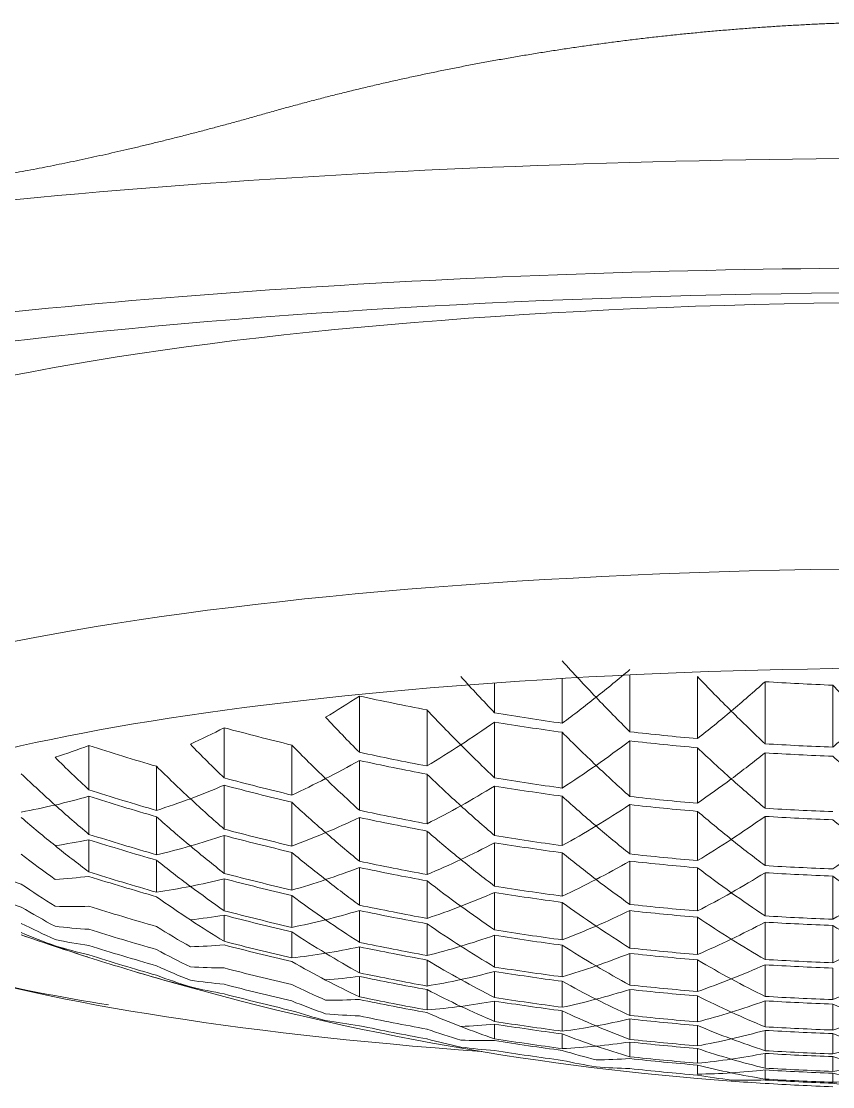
# Model space of a CAD drawing. Extents: x 2070 to 2860, y 0 to 579.
# Drawn here: x 2237.52 to 2243.52, y 407.19 to 415.07 of the extents above; entities that cross this region are included whole.
import ezdxf

# ---------------------------------------------------------------- set-up
doc = ezdxf.new("R2010")
doc.units = 0
doc.header["$LTSCALE"] = 10
doc.header["$MEASUREMENT"] = 0
doc.layers.add('1', color=7, linetype='CONTINUOUS')

msp = doc.modelspace()

# ---------------------------------------------------------------- linework, layer by layer
at = {"layer": '1', "color": 7, "linetype": 'Continuous', "lineweight": 18}
for p, q in [((2242.0191, 409.8109), (2242.0191, 410.2315)), ((2242.5191, 409.7603), (2242.5191, 410.2197)), ((2241.0191, 409.9508), (2241.0191, 410.1722)), ((2241.5191, 409.8744), (2241.5191, 410.2049)), ((2243.0191, 409.7224), (2243.0191, 410.1812)), ((2243.5191, 409.6972), (2243.5191, 410.1556)), ((2240.0191, 409.6592), (2240.0191, 410.0752)), ((2240.5191, 409.558), (2240.5191, 409.9725)), ((2239.0191, 409.4695), (2239.0191, 409.8407)), ((2241.0191, 409.4698), (2241.0191, 409.8832)), ((2241.5191, 409.3946), (2241.5191, 409.8069)), ((2242.0191, 409.3321), (2242.0191, 409.7436)), ((2238.0191, 409.3814), (2238.0191, 409.7091)), ((2239.5191, 409.3431), (2239.5191, 409.7129)), ((2242.5191, 409.2823), (2242.5191, 409.693)), ((2240.0191, 409.2301), (2240.0191, 409.5986)), ((2243.0191, 409.245), (2243.0191, 409.6553)), ((2238.5191, 409.2292), (2238.5191, 409.5554)), ((2240.5191, 409.1302), (2240.5191, 409.4976)), ((2239.0191, 409.0907), (2239.0191, 409.4157)), ((2241.0191, 409.0432), (2241.0191, 409.4096)), ((2238.0191, 409.0521), (2238.0191, 409.3343)), ((2239.5191, 408.9657), (2239.5191, 409.2895)), ((2241.5191, 408.9689), (2241.5191, 409.3345)), ((2242.0191, 408.9072), (2242.0191, 409.2721)), ((2242.5191, 408.858), (2242.5191, 409.2224)), ((2243.0191, 408.8212), (2243.0191, 409.1851)), ((2238.5191, 408.9011), (2238.5191, 409.1822)), ((2240.0191, 408.8538), (2240.0191, 409.1767)), ((2239.0191, 408.7638), (2239.0191, 409.0439)), ((2240.5191, 408.7549), (2240.5191, 409.0769)), ((2238.0191, 408.7743), (2238.0191, 409.012)), ((2241.0191, 408.6688), (2241.0191, 408.9901)), ((2239.5191, 408.6397), (2239.5191, 408.919)), ((2241.5191, 408.5953), (2241.5191, 408.9159)), ((2238.5191, 408.6241), (2238.5191, 408.8611)), ((2240.0191, 408.5287), (2240.0191, 408.8074)), ((2242.0191, 408.5342), (2242.0191, 408.8543)), ((2242.5191, 408.4855), (2242.5191, 408.8052)), ((2239.0191, 408.4875), (2239.0191, 408.7238)), ((2243.0191, 408.4491), (2243.0191, 408.7684)), ((2243.5191, 408.4248), (2243.5191, 408.7439)), ((2240.5191, 408.4306), (2240.5191, 408.7086)), ((2239.5191, 408.3641), (2239.5191, 408.5999)), ((2241.0191, 408.3451), (2241.0191, 408.6225)), ((2240.0191, 408.2537), (2240.0191, 408.489)), ((2241.5191, 408.2722), (2241.5191, 408.5491)), ((2242.0191, 408.2116), (2242.0191, 408.4881)), ((2239.0191, 408.2611), (2239.0191, 408.4543)), ((2242.5191, 408.1632), (2242.5191, 408.4395)), ((2243.0191, 408.127), (2243.0191, 408.4031)), ((2239.5191, 408.138), (2239.5191, 408.331)), ((2240.5191, 408.156), (2240.5191, 408.391)), ((2243.5191, 408.1029), (2243.5191, 408.3788)), ((2241.0191, 408.071), (2241.0191, 408.3056)), ((2240.0191, 408.0279), (2240.0191, 408.2206)), ((2241.5191, 407.9984), (2241.5191, 408.2327)), ((2242.0191, 407.9381), (2242.0191, 408.1721)), ((2240.5191, 407.9305), (2240.5191, 408.123)), ((2242.5191, 407.89), (2242.5191, 408.1238)), ((2243.0191, 407.854), (2243.0191, 408.0876)), ((2240.0191, 407.851), (2240.0191, 408.0013)), ((2241.0191, 407.8457), (2241.0191, 408.038)), ((2243.5191, 407.83), (2243.5191, 408.0636)), ((2241.5191, 407.7733), (2241.5191, 407.9655)), ((2240.5191, 407.7536), (2240.5191, 407.904)), ((2242.0191, 407.7131), (2242.0191, 407.9052)), ((2242.5191, 407.6651), (2242.5191, 407.8571)), ((2241.0191, 407.6688), (2241.0191, 407.8192)), ((2243.0191, 407.6292), (2243.0191, 407.8211)), ((2243.5191, 407.6053), (2243.5191, 407.7972)), ((2241.5191, 407.5964), (2241.5191, 407.7468)), ((2242.0191, 407.5362), (2242.0191, 407.6866)), ((2241.0191, 407.5403), (2241.0191, 407.6488)), ((2242.5191, 407.4883), (2242.5191, 407.6387)), ((2241.5191, 407.4677), (2241.5191, 407.5764)), ((2243.0191, 407.4524), (2243.0191, 407.6028)), ((2243.5191, 407.4285), (2243.5191, 407.5789)), ((2242.0191, 407.4075), (2242.0191, 407.5162)), ((2242.5191, 407.3594), (2242.5191, 407.4682)), ((2243.0191, 407.3234), (2243.0191, 407.4324)), ((2243.5191, 407.2994), (2243.5191, 407.4084)), ((2242.5191, 407.2788), (2242.5191, 407.3458)), ((2243.0191, 407.2426), (2243.0191, 407.3098)), ((2243.5191, 407.2186), (2243.5191, 407.2859))]:
    msp.add_line(p, q, dxfattribs=at)
for start, end in [(250.97871, 252.32946), (253.41462, 265.13691), (265.13691, 266.5124)]:
    msp.add_arc((2244.2691, 427.8005), 20.6282, start, end, dxfattribs=at)
at = {"layer": '1', "color": 7, "linetype": 'Continuous', "lineweight": 13}
for centre, major_axis, start_param, end_param in [((2244.2691, 411.6219), (14, 0), 1.570796, 3.151705), ((2244.2691, 409.4553), (-9, 0), 4.712389, 6.279308)]:
    msp.add_ellipse(centre, major_axis=major_axis, ratio=0.173648, start_param=start_param, end_param=end_param, dxfattribs=at)
at = {"layer": '1', "color": 7, "linetype": 'Continuous', "lineweight": 18}
for centre, major_axis, ratio, start_param, end_param in [((2244.2691, 410.9326), (13.3, 0), 0.173648, 1.570796, 2.243981), ((2244.2691, 410.9326), (-12.25, 0), 0.173648, 4.712389, 7.028725), ((2244.2691, 411.425), (9, 0), 0.173648, 1.570796, 3.141593), ((2245.4251, 427.9164), (2.0535, -20.4822), 0.492404, 5.69306, 5.719176), ((2244.2691, 408.8053), (8.516, 0), 0.173648, 1.570796, 4.308743), ((2244.6751, 427.8412), (-2.0572, 20.52), 0.492404, 2.552221, 2.578282), ((2239.363, 428.2924), (1.9787, 19.7361), 0.492404, 3.587508, 3.61358), ((2246.1751, 427.9916), (2.046, -20.4081), 0.492404, 5.717795, 5.743762), ((2240.113, 428.2172), (2.0013, 19.9621), 0.492404, 3.610434, 3.636374), ((2244.2691, 429.0912), (19.2424, 0), 0.984808, 4.647383, 4.673403), ((2246.9251, 428.0668), (2.0349, -20.2971), 0.492404, 5.741836, 5.767725), ((2238.296, 428.3993), (1.9393, 19.344), 0.492404, 3.494582, 3.520656), ((2244.2691, 428.9176), (19.5994, 0), 0.984808, 4.493809, 4.51987), ((2239.363, 428.2924), (-1.9787, -19.7361), 0.492404, 0.420012, 0.445915), ((2245.4251, 427.9164), (-2.0535, 20.4822), 0.492404, 2.577584, 2.603444), ((2244.2421, 427.7978), (2.0578, -20.5252), 0.492404, 5.713017, 5.738882), ((2243.4921, 427.7226), (-2.0558, 20.5058), 0.492404, 2.571059, 2.596951), ((2244.2691, 428.9408), (-19.5549, 0), 0.984808, 1.403823, 1.429699), ((2240.113, 428.2172), (-2.0013, -19.9621), 0.492404, 0.443085, 0.468841), ((2246.1751, 427.9916), (-2.046, 20.4081), 0.492404, 2.602169, 2.627901), ((2240.863, 428.142), (-2.02, -20.1487), 0.492404, 0.466298, 0.491979), ((2237.979, 428.4311), (1.926, 19.2109), 0.492404, 3.424385, 3.4504), ((2244.2691, 428.7439), (19.8998, 0), 0.984808, 4.445407, 4.471367), ((2239.046, 428.3241), (1.9679, 19.6284), 0.492404, 3.518047, 3.543851), ((2244.2691, 428.9176), (19.5994, 0), 0.984808, 4.545798, 4.571614), ((2244.9921, 427.873), (2.0561, -20.5084), 0.492404, 5.738589, 5.76424), ((2239.796, 428.249), (1.9922, 19.8714), 0.492404, 3.541355, 3.566963), ((2244.2691, 428.9408), (-19.5549, 0), 0.984808, 1.45548, 1.481185), ((2244.2691, 428.9176), (19.5994, 0), 0.984808, 4.597336, 4.622982), ((2237.662, 428.4629), (1.9119, 19.0699), 0.492404, 3.353623, 3.37972), ((2244.2691, 428.5703), (20.1462, 0), 0.984808, 4.396952, 4.422951), ((2242.3091, 427.604), (-2.0454, 20.4014), 0.492404, 2.588163, 2.614027), ((2243.0591, 427.6792), (2.0531, -20.4781), 0.492404, 5.731135, 5.75689), ((2244.2691, 428.7672), (-19.8628, 0), 0.984808, 1.355161, 1.380861), ((2239.046, 428.3241), (-1.9679, -19.6284), 0.492404, 0.350768, 0.376454), ((2244.2421, 427.7978), (-2.0578, 20.5252), 0.492404, 2.597289, 2.622917), ((2245.7421, 427.9482), (2.0508, -20.4554), 0.492404, 5.763385, 5.788894), ((2244.2691, 428.9408), (-19.5549, 0), 0.984808, 1.50683, 1.532433), ((2241.1261, 427.4854), (-2.0257, 20.2051), 0.492404, 2.603752, 2.629727), ((2238.729, 428.3559), (1.9563, 19.5133), 0.492404, 3.44872, 3.474399), ((2244.2691, 428.7439), (19.8998, 0), 0.984808, 4.497162, 4.522812), ((2240.546, 428.1738), (2.0126, 20.0746), 0.492404, 3.564653, 3.590137), ((2244.2691, 428.9176), (-19.5994, 0), 0.984808, 1.506976, 1.532521), ((2246.4921, 428.0234), (2.0418, -20.3657), 0.492404, 5.787564, 5.812998), ((2240.6931, 427.442), (2.0161, -20.1099), 0.492404, 5.762822, 5.788772), ((2241.8761, 427.5606), (2.0392, -20.3403), 0.492404, 5.747672, 5.773455), ((2239.796, 428.249), (-1.9922, -19.8714), 0.492404, 0.374285, 0.399762), ((2244.9921, 427.873), (-2.0561, 20.5084), 0.492404, 2.622647, 2.648083), ((2244.2691, 428.5936), (-20.1163, 0), 0.984808, 1.306756, 1.332418), ((2238.729, 428.3559), (-1.9563, -19.5133), 0.492404, 0.28152, 0.307128), ((2243.0591, 427.6792), (-2.0531, 20.4781), 0.492404, 2.615297, 2.640831), ((2243.8091, 427.7544), (2.0571, -20.5185), 0.492404, 5.757553, 5.783031), ((2244.2691, 428.7672), (-19.8628, 0), 0.984808, 1.406435, 1.4319), ((2240.546, 428.1738), (-2.0126, -20.0746), 0.492404, 0.397723, 0.42306), ((2245.7421, 427.9482), (-2.0508, 20.4554), 0.492404, 2.647301, 2.672615), ((2244.2691, 428.4199), (-20.3174, 0), 0.984808, 1.258108, 1.283867), ((2238.412, 428.3877), (1.944, 19.3908), 0.492404, 3.379103, 3.404792), ((2244.2691, 428.5703), (20.1462, 0), 0.984808, 4.44875, 4.474371), ((2239.479, 428.2807), (1.9824, 19.7737), 0.492404, 3.472652, 3.498072), ((2244.2691, 428.7439), (19.8998, 0), 0.984808, 4.548336, 4.573753), ((2238.095, 428.4195), (-1.931, -19.2605), 0.492404, 0.141315, 0.167174), ((2238.095, 428.4195), (1.931, 19.2605), 0.492404, 3.308767, 3.334603), ((2240.6931, 427.442), (-2.0161, 20.1099), 0.492404, 2.647179, 2.672927), ((2244.2691, 428.3966), (20.3405, 0), 0.984808, 4.400067, 4.425794), ((2238.412, 428.3877), (-1.944, -19.3908), 0.492404, 0.211846, 0.237511), ((2241.8761, 427.5606), (-2.0392, 20.3403), 0.492404, 2.631862, 2.657435), ((2242.6261, 427.6358), (2.0491, -20.4383), 0.492404, 5.774984, 5.800423), ((2239.479, 428.2807), (-1.9824, -19.7737), 0.492404, 0.305724, 0.331059), ((2243.8091, 427.7544), (-2.0571, 20.5185), 0.492404, 2.641438, 2.666717), ((2244.5591, 427.8296), (2.0575, -20.5226), 0.492404, 5.783093, 5.808366), ((2240.229, 428.2055), (2.0045, 19.9935), 0.492404, 3.496347, 3.52158), ((2244.2691, 428.7672), (-19.8628, 0), 0.984808, 1.457275, 1.482577), ((2244.2691, 428.7439), (19.8998, 0), 0.984808, 4.59908, 4.624335), ((2244.2691, 428.5936), (-20.1163, 0), 0.984808, 1.35792, 1.383283), ((2245.3091, 427.9048), (2.0543, -20.4904), 0.492404, 5.807926, 5.833063), ((2240.979, 428.1304), (2.0226, 20.1742), 0.492404, 3.519958, 3.545072), ((2244.2691, 428.7672), (-19.8628, 0), 0.984808, 1.507823, 1.533028), ((2244.2691, 428.7439), (19.8998, 0), 0.984808, 4.649533, 4.674691), ((2240.2601, 427.3986), (2.0053, -20.0018), 0.492404, 5.806116, 5.831878), ((2241.4431, 427.5172), (2.0319, -20.2668), 0.492404, 5.791113, 5.816644), ((2239.162, 428.3125), (1.9719, 19.6687), 0.492404, 3.40391, 3.429275), ((2244.2691, 428.5703), (20.1462, 0), 0.984808, 4.499834, 4.525158), ((2240.229, 428.2055), (-2.0045, -19.9935), 0.492404, 0.329619, 0.354754), ((2244.5591, 427.8296), (-2.0575, 20.5226), 0.492404, 2.666773, 2.691868), ((2246.0591, 427.98), (2.0474, -20.422), 0.492404, 5.832209, 5.857275), ((2244.2691, 428.2463), (-20.4678, 0), 0.984808, 1.260483, 1.286035), ((2238.845, 428.3443), (1.9606, 19.5563), 0.492404, 3.334722, 3.360163), ((2244.2691, 428.4199), (-20.3174, 0), 0.984808, 1.309432, 1.334823), ((2244.2691, 428.3966), (20.3405, 0), 0.984808, 4.451328, 4.476688), ((2239.162, 428.3125), (-1.9719, -19.6687), 0.492404, 0.236993, 0.262318), ((2242.6261, 427.6358), (-2.0491, 20.4383), 0.492404, 2.65883, 2.684083), ((2243.3761, 427.711), (2.0552, -20.4996), 0.492404, 5.801289, 5.826461), ((2244.2691, 428.5936), (-20.1163, 0), 0.984808, 1.408524, 1.433662), ((2238.528, 428.3761), (1.9486, 19.4365), 0.492404, 3.264665, 3.290317), ((2240.2601, 427.3986), (-2.0053, 20.0018), 0.492404, 2.690285, 2.715878), ((2244.2691, 428.223), (20.4842, 0), 0.984808, 4.402331, 4.427861), ((2238.845, 428.3443), (-1.9606, -19.5563), 0.492404, 0.167684, 0.19313), ((2241.4431, 427.5172), (-2.0319, 20.2668), 0.492404, 2.675052, 2.700407), ((2239.912, 428.2373), (1.9956, 19.9054), 0.492404, 3.42824, 3.453355), ((2244.2691, 428.5703), (20.1462, 0), 0.984808, 4.55036, 4.575459), ((2240.979, 428.1304), (-2.0226, -20.1742), 0.492404, 0.353365, 0.378366), ((2245.3091, 427.9048), (-2.0543, 20.4904), 0.492404, 2.69147, 2.716448), ((2241.729, 428.0552), (-2.0369, -20.3167), 0.492404, 0.377107, 0.402038), ((2239.8271, 427.3552), (1.9932, -19.8806), 0.492404, 5.849191, 5.874836), ((2242.1931, 427.5924), (2.0438, -20.3862), 0.492404, 5.818238, 5.843435), ((2244.1261, 427.7862), (2.0577, -20.5246), 0.492404, 5.826779, 5.851754), ((2244.2691, 428.5936), (-20.1163, 0), 0.984808, 1.458712, 1.483692), ((2244.2691, 427.8757), (20.6236, 0), 0.984808, 4.353175, 4.37895), ((2241.0101, 427.4738), (2.0232, -20.1808), 0.492404, 5.834147, 5.8595), ((2239.595, 428.2691), (1.9861, 19.8103), 0.492404, 3.359936, 3.385061), ((2244.2691, 428.4199), (-20.3174, 0), 0.984808, 1.36006, 1.385161), ((2244.2691, 428.3966), (20.3405, 0), 0.984808, 4.501895, 4.526967), ((2239.912, 428.2373), (-1.9956, -19.9054), 0.492404, 0.261586, 0.286647), ((2243.3761, 427.711), (-2.0552, 20.4996), 0.492404, 2.684868, 2.709875), ((2240.662, 428.1621), (2.0154, 20.1025), 0.492404, 3.452264, 3.477199), ((2244.2691, 428.5703), (20.1462, 0), 0.984808, 4.600472, 4.625414), ((2244.8761, 427.8614), (2.0566, -20.5134), 0.492404, 5.851625, 5.876468), ((2244.2691, 428.5936), (-20.1163, 0), 0.984808, 1.508617, 1.533504), ((2238.961, 428.3327), (1.9648, 19.5983), 0.492404, 3.221119, 3.246656), ((2244.2691, 428.0726), (-20.5686, 0), 0.984808, 1.262053, 1.287468), ((2244.2691, 428.0493), (20.5783, 0), 0.984808, 4.403797, 4.429199), ((2239.278, 428.3009), (1.9758, 19.7079), 0.492404, 3.291035, 3.316299), ((2244.2691, 428.2463), (-20.4678, 0), 0.984808, 1.311397, 1.336589), ((2244.2691, 428.223), (20.4842, 0), 0.984808, 4.453201, 4.478373), ((2239.595, 428.2691), (-1.9861, -19.8103), 0.492404, 0.193229, 0.218343), ((2242.1931, 427.5924), (-2.0438, 20.3862), 0.492404, 2.701842, 2.726886), ((2240.662, 428.1621), (-2.0154, -20.1025), 0.492404, 0.285804, 0.310671), ((2244.1261, 427.7862), (-2.0577, 20.5246), 0.492404, 2.710161, 2.734989), ((2241.412, 428.0869), (2.0313, 20.2611), 0.492404, 3.476138, 3.500958), ((2244.2691, 428.5703), (20.1462, 0), 0.984808, 4.650303, 4.675153), ((2245.6261, 427.9366), (2.0518, -20.466), 0.492404, 5.875984, 5.900758), ((2244.2691, 427.702), (20.6204, 0), 0.984808, 4.353116, 4.378895), ((2239.3941, 427.3118), (1.9797, -19.7462), 0.492404, 5.892221, 5.917818), ((2239.278, 428.3009), (-1.9758, -19.7079), 0.492404, 0.124146, 0.149443), ((2241.0101, 427.4738), (-2.0232, 20.1808), 0.492404, 2.717907, 2.743115), ((2242.9431, 427.6676), (2.0521, -20.4686), 0.492404, 5.844416, 5.869353), ((2244.2691, 428.4199), (-20.3174, 0), 0.984808, 1.410145, 1.435028), ((2240.5771, 427.4304), (2.0134, -20.0822), 0.492404, 5.876948, 5.90219), ((2241.7601, 427.549), (2.0374, -20.3218), 0.492404, 5.861072, 5.886097), ((2240.345, 428.1939), (2.0075, 20.024), 0.492404, 3.384606, 3.409489), ((2244.2691, 428.3966), (20.3405, 0), 0.984808, 4.551921, 4.576775), ((2241.412, 428.0869), (-2.0313, -20.2611), 0.492404, 0.309808, 0.334545), ((2244.8761, 427.8614), (-2.0566, 20.5134), 0.492404, 2.734876, 2.75959), ((2242.162, 428.0117), (-2.0434, -20.382), 0.492404, 0.333748, 0.358417), ((2238.961, 427.2683), (1.9648, -19.5983), 0.492404, 5.935377, 5.960993), ((2239.3941, 428.2892), (1.9797, 19.7462), 0.492404, 3.177944, 3.203432), ((2244.2691, 427.8757), (20.6236, 0), 0.984808, 4.404497, 4.429838), ((2244.2691, 428.0726), (-20.5686, 0), 0.984808, 1.312696, 1.337758), ((2240.028, 428.2257), (1.9989, 19.9385), 0.492404, 3.316601, 3.341556), ((2244.2691, 428.2463), (-20.4678, 0), 0.984808, 1.361631, 1.386541), ((2244.2691, 428.223), (20.4842, 0), 0.984808, 4.503394, 4.528283), ((2240.345, 428.1939), (-2.0075, -20.024), 0.492404, 0.218156, 0.243014), ((2242.9431, 427.6676), (-2.0521, 20.4686), 0.492404, 2.72776, 2.752564), ((2243.6931, 427.7428), (2.0567, -20.5146), 0.492404, 5.869837, 5.894583), ((2241.095, 428.1187), (2.025, 20.1987), 0.492404, 3.408909, 3.433617), ((2244.2691, 428.4199), (-20.3174, 0), 0.984808, 1.459826, 1.484556), ((2244.2691, 428.3966), (20.3405, 0), 0.984808, 4.601545, 4.626247), ((2239.711, 428.2575), (1.9897, 19.8459), 0.492404, 3.247855, 3.273008), ((2240.5771, 427.4304), (-2.0134, 20.0822), 0.492404, 2.760597, 2.785723), ((2244.2691, 428.0493), (20.5783, 0), 0.984808, 4.454414, 4.479463), ((2240.028, 428.2257), (-1.9989, -19.9385), 0.492404, 0.150038, 0.175009), ((2241.7601, 427.549), (-2.0374, 20.3218), 0.492404, 2.744504, 2.769406), ((2244.4431, 427.818), (2.0577, -20.5243), 0.492404, 5.894673, 5.919291), ((2241.845, 428.0435), (2.0387, 20.3354), 0.492404, 3.433002, 3.457598), ((2244.2691, 428.4199), (-20.3174, 0), 0.984808, 1.509234, 1.533874), ((2244.2691, 428.3966), (20.3405, 0), 0.984808, 4.650896, 4.675508), ((2238.528, 427.2249), (1.9486, -19.4365), 0.492404, 5.978837, 6.004539), ((2238.095, 427.1815), (1.931, -19.2605), 0.492404, 6.022782, 6.048641), ((2239.8271, 428.2458), (1.9932, 19.8806), 0.492404, 3.134962, 3.16047), ((2244.2691, 427.702), (20.6204, 0), 0.984808, 4.404447, 4.429792), ((2240.1441, 427.3869), (2.0022, -19.9706), 0.492404, 5.919682, 5.944878), ((2241.3271, 427.5056), (2.0297, -20.245), 0.492404, 5.903655, 5.928573), ((2242.5101, 427.6242), (2.0478, -20.4255), 0.492404, 5.887106, 5.911877), ((2244.2691, 428.2463), (-20.4678, 0), 0.984808, 1.411336, 1.436031), ((2241.095, 428.1187), (-2.025, -20.1987), 0.492404, 0.242649, 0.267316), ((2243.6931, 427.7428), (-2.0567, 20.5146), 0.492404, 2.75299, 2.77762), ((2245.1931, 427.8931), (2.055, -20.4978), 0.492404, 5.919078, 5.943629), ((2240.6931, 428.159), (-2.0161, -20.1099), 0.492404, 6.164541, 6.190491), ((2240.2601, 428.2024), (2.0053, 20.0018), 0.492404, 3.092004, 3.117597), ((2244.2691, 427.899), (-20.6204, 0), 0.984808, 1.31336, 1.338354), ((2244.2691, 428.0726), (-20.5686, 0), 0.984808, 1.362671, 1.387454), ((2240.778, 428.1505), (2.0181, 20.1295), 0.492404, 3.341565, 3.366282), ((2244.2691, 428.223), (20.4842, 0), 0.984808, 4.553057, 4.577732), ((2241.845, 428.0435), (-2.0387, -20.3354), 0.492404, 0.266869, 0.291409), ((2244.4431, 427.818), (-2.0577, 20.5243), 0.492404, 2.777698, 2.802217), ((2238.095, 427.1815), (-1.931, 19.2605), 0.492404, 2.907048, 2.932885), ((2240.6931, 428.159), (2.0161, 20.1099), 0.492404, 3.048898, 3.074646), ((2244.2691, 427.5284), (20.5686, 0), 0.984808, 4.403645, 4.429061), ((2244.2691, 427.3547), (20.4678, 0), 0.984808, 4.402075, 4.427627), ((2239.711, 427.3435), (1.9897, -19.8459), 0.492404, 5.962515, 5.987728), ((2240.1441, 428.2141), (2.0022, 19.9706), 0.492404, 3.205004, 3.230112), ((2244.2691, 427.8757), (20.6236, 0), 0.984808, 4.454994, 4.479984), ((2240.461, 428.1823), (-2.0105, -20.0535), 0.492404, 0.107244, 0.132136), ((2240.461, 428.1823), (2.0105, 20.0535), 0.492404, 3.273728, 3.298577), ((2241.3271, 427.5056), (-2.0297, 20.245), 0.492404, 2.78698, 2.811803), ((2244.2691, 428.0493), (20.5783, 0), 0.984808, 4.504364, 4.529134), ((2240.778, 428.1505), (-2.0181, -20.1295), 0.492404, 0.175254, 0.199972), ((2242.5101, 427.6242), (-2.0478, 20.4255), 0.492404, 2.770284, 2.794949), ((2243.2601, 427.6993), (2.0545, -20.4925), 0.492404, 5.912439, 5.937022), ((2241.528, 428.0753), (2.0334, 20.2822), 0.492404, 3.366103, 3.390648), ((2244.2691, 428.2463), (-20.4678, 0), 0.984808, 1.460645, 1.485192), ((2244.2691, 428.223), (20.4842, 0), 0.984808, 4.602326, 4.626853), ((2242.595, 427.9683), (-2.0487, -20.4349), 0.492404, 0.290967, 0.315442), ((2244.2691, 427.2044), (-20.3405, 0), 0.984808, 1.258474, 1.284202), ((2239.278, 427.3001), (1.9758, -19.7079), 0.492404, 6.005613, 6.030909), ((2240.8941, 427.4621), (2.0207, -20.1556), 0.492404, 5.946148, 5.971022), ((2242.0771, 427.5807), (2.0422, -20.3702), 0.492404, 5.929525, 5.954192), ((2244.0101, 427.7745), (2.0576, -20.5231), 0.492404, 5.93724, 5.961698), ((2242.278, 428.0001), (2.045, 20.3974), 0.492404, 3.390376, 3.414812), ((2244.2691, 428.2463), (-20.4678, 0), 0.984808, 1.509687, 1.534145), ((2244.2691, 428.223), (20.4842, 0), 0.984808, 4.651328, 4.675767), ((2238.845, 427.2567), (1.9606, -19.5563), 0.492404, 6.04915, 6.074596), ((2240.5771, 428.1706), (2.0134, 20.0822), 0.492404, 3.162316, 3.187442), ((2244.2691, 427.702), (20.6204, 0), 0.984808, 4.454952, 4.479947), ((2240.8941, 428.1389), (2.0207, 20.1556), 0.492404, 3.231148, 3.255953), ((2244.2691, 427.899), (-20.6204, 0), 0.984808, 1.363202, 1.38792), ((2244.2691, 427.8757), (20.6236, 0), 0.984808, 4.504827, 4.529541), ((2241.211, 428.1071), (2.0274, 20.2223), 0.492404, 3.298943, 3.323558), ((2244.2691, 428.0726), (-20.5686, 0), 0.984808, 1.412123, 1.436696), ((2244.2691, 428.0493), (20.5783, 0), 0.984808, 4.553792, 4.578352), ((2241.528, 428.0753), (-2.0334, -20.2822), 0.492404, 0.199979, 0.22451), ((2243.2601, 427.6993), (-2.0545, 20.4925), 0.492404, 2.795429, 2.819924), ((2241.4431, 428.0838), (-2.0319, -20.2668), 0.492404, 6.192831, 6.218363), ((2241.0101, 428.1272), (2.0232, 20.1808), 0.492404, 3.119626, 3.144834), ((2241.4431, 428.0838), (2.0319, 20.2668), 0.492404, 3.07677, 3.102126), ((2244.2691, 427.5284), (20.5686, 0), 0.984808, 4.454289, 4.47935), ((2240.461, 427.4187), (2.0105, -20.0535), 0.492404, 5.988711, 6.013602), ((2240.8941, 427.4621), (-2.0207, 20.1556), 0.492404, 2.829429, 2.854234), ((2241.211, 428.1071), (-2.0274, -20.2223), 0.492404, 0.13271, 0.157351), ((2242.0771, 427.5807), (-2.0422, 20.3702), 0.492404, 2.812599, 2.837188), ((2242.8271, 427.6559), (2.0511, -20.4583), 0.492404, 5.954747, 5.979228), ((2244.2691, 428.0726), (-20.5686, 0), 0.984808, 1.461187, 1.485612), ((2242.278, 428.0001), (-2.045, -20.3974), 0.492404, 0.224377, 0.248783), ((2244.0101, 427.7745), (-2.0576, 20.5231), 0.492404, 2.820105, 2.84449), ((2243.028, 427.9249), (-2.0528, -20.4757), 0.492404, 0.2486, 0.272942), ((2244.2691, 427.3547), (20.4678, 0), 0.984808, 4.452989, 4.478182), ((2244.2691, 427.7253), (-20.6236, 0), 0.984808, 1.363235, 1.387949), ((2241.6441, 427.5373), (2.0354, -20.3025), 0.492404, 5.97183, 5.996454), ((2244.2691, 427.899), (-20.6204, 0), 0.984808, 1.412525, 1.437034), ((2241.961, 428.0319), (2.0405, 20.3532), 0.492404, 3.323679, 3.348124), ((2244.2691, 428.0493), (20.5783, 0), 0.984808, 4.602832, 4.627245), ((2243.5771, 427.7311), (2.0562, -20.5099), 0.492404, 5.979488, 6.003846), ((2244.2691, 428.0726), (-20.5686, 0), 0.984808, 1.509986, 1.534325), ((2240.028, 427.3753), (1.9989, -19.9385), 0.492404, 6.031504, 6.056475), ((2241.3271, 428.0955), (-2.0297, -20.245), 0.492404, 0.047106, 0.071929), ((2244.2691, 427.702), (20.6204, 0), 0.984808, 4.504794, 4.529512), ((2241.6441, 428.0637), (-2.0354, -20.3025), 0.492404, 0.090363, 0.114987), ((2241.6441, 428.0637), (2.0354, 20.3025), 0.492404, 3.25658, 3.281152), ((2241.6441, 427.5373), (-2.0354, 20.3025), 0.492404, 2.854861, 2.879433), ((2244.2691, 427.8757), (20.6236, 0), 0.984808, 4.554143, 4.578648), ((2241.961, 428.0319), (-2.0405, -20.3532), 0.492404, 0.157631, 0.182087), ((2242.8271, 427.6559), (-2.0511, 20.4583), 0.492404, 2.837635, 2.862055), ((2242.711, 427.9567), (2.0499, 20.4471), 0.492404, 3.348098, 3.372434), ((2244.2691, 428.0493), (20.5783, 0), 0.984808, 4.651608, 4.675935), ((2244.3271, 427.8063), (2.0578, -20.5252), 0.492404, 6.003904, 6.028197), ((2239.595, 427.3319), (1.9861, -19.8103), 0.492404, 6.074695, 6.09981), ((2241.7601, 428.052), (2.0374, 20.3218), 0.492404, 3.146223, 3.171124), ((2244.2691, 427.5284), (20.5686, 0), 0.984808, 4.504264, 4.529046), ((2241.211, 427.4939), (2.0274, -20.2223), 0.492404, 6.014177, 6.038817), ((2242.3941, 427.6125), (2.0464, -20.4119), 0.492404, 5.996915, 6.021355), ((2242.3941, 427.9885), (2.0464, 20.4119), 0.492404, 3.281481, 3.305884), ((2244.2691, 427.899), (-20.6204, 0), 0.984808, 1.461463, 1.485827), ((2244.2691, 427.8757), (20.6236, 0), 0.984808, 4.603073, 4.627433), ((2242.711, 427.9567), (-2.0499, -20.4471), 0.492404, 0.182173, 0.206506), ((2243.5771, 427.7311), (-2.0562, 20.5099), 0.492404, 2.862253, 2.886564), ((2243.461, 427.8815), (-2.0557, -20.5043), 0.492404, 0.20649, 0.230758), ((2242.1931, 428.0086), (2.0438, 20.3862), 0.492404, 3.103561, 3.128605), ((2244.2691, 427.3547), (20.4678, 0), 0.984808, 4.503224, 4.528134), ((2240.778, 427.4505), (2.0181, -20.1295), 0.492404, 6.056721, 6.081439), ((2242.0771, 428.0203), (2.0422, 20.3702), 0.492404, 3.214318, 3.238907), ((2241.211, 427.4939), (-2.0274, 20.2223), 0.492404, 2.897225, 2.921839), ((2244.2691, 427.7253), (-20.6236, 0), 0.984808, 1.41255, 1.437056), ((2244.2691, 427.702), (20.6204, 0), 0.984808, 4.554118, 4.578627), ((2242.3941, 427.9885), (-2.0464, -20.4119), 0.492404, 0.115449, 0.139888), ((2242.3941, 427.6125), (-2.0464, 20.4119), 0.492404, 2.879762, 2.904165), ((2243.1441, 427.6877), (2.0537, -20.4845), 0.492404, 6.021571, 6.045888), ((2244.2691, 427.899), (-20.6204, 0), 0.984808, 1.510139, 1.534416), ((2240.345, 427.4071), (2.0075, -20.024), 0.492404, 6.099623, 6.12448), ((2242.5101, 427.9768), (2.0478, 20.4255), 0.492404, 3.172003, 3.196668), ((2244.2691, 427.5517), (-20.5783, 0), 0.984808, 1.412199, 1.43676), ((2241.961, 427.5691), (2.0405, -20.3532), 0.492404, 6.039097, 6.063553), ((2244.2691, 427.7253), (-20.6236, 0), 0.984808, 1.46148, 1.48584), ((2243.1441, 427.9133), (-2.0537, -20.4845), 0.492404, 0.140105, 0.164421), ((2243.1441, 427.9133), (2.0537, 20.4845), 0.492404, 3.306014, 3.330308), ((2243.1441, 427.6877), (-2.0537, 20.4845), 0.492404, 2.904295, 2.92859), ((2244.2691, 427.8757), (20.6236, 0), 0.984808, 4.651742, 4.676015), ((2243.8941, 427.7629), (2.0573, -20.5207), 0.492404, 6.045952, 6.070204), ((2242.9431, 427.9334), (2.0521, 20.4686), 0.492404, 3.129479, 3.154283), ((2244.2691, 427.5284), (20.5686, 0), 0.984808, 4.553716, 4.578288), ((2244.2691, 427.3547), (20.4678, 0), 0.984808, 4.552928, 4.577624), ((2242.8271, 427.9451), (-2.0511, -20.4583), 0.492404, 0.07328, 0.097762), ((2241.528, 427.5257), (2.0334, -20.2822), 0.492404, 6.081445, 6.105977), ((2242.8271, 427.9451), (2.0511, 20.4583), 0.492404, 3.239354, 3.263774), ((2241.961, 427.5691), (-2.0405, 20.3532), 0.492404, 2.921961, 2.946405), ((2244.2691, 427.702), (20.6204, 0), 0.984808, 4.603056, 4.627419), ((2242.711, 427.6443), (2.0499, -20.4471), 0.492404, 6.06364, 6.087972), ((2244.2691, 427.7253), (-20.6236, 0), 0.984808, 1.510149, 1.534422), ((2243.8941, 427.8381), (-2.0573, -20.5207), 0.492404, 0.164485, 0.188737), ((2241.095, 427.4823), (2.025, -20.1987), 0.492404, 6.124115, 6.148783), ((2243.2601, 427.9017), (2.0545, 20.4925), 0.492404, 3.197148, 3.221643), ((2244.2691, 427.5517), (-20.5783, 0), 0.984808, 1.461239, 1.485653), ((2244.2691, 427.5284), (20.5686, 0), 0.984808, 4.602779, 4.627205), ((2243.5771, 427.8699), (-2.0562, -20.5099), 0.492404, 0.098022, 0.122379), ((2243.5771, 427.8699), (2.0562, 20.5099), 0.492404, 3.263972, 3.288283), ((2242.711, 427.6443), (-2.0499, 20.4471), 0.492404, 2.946379, 2.970715), ((2244.2691, 427.702), (20.6204, 0), 0.984808, 4.651732, 4.676009), ((2243.461, 427.7195), (2.0557, -20.5043), 0.492404, 6.087956, 6.112224), ((2243.6931, 427.8582), (2.0567, 20.5146), 0.492404, 3.154709, 3.179339), ((2244.2691, 427.3547), (20.4678, 0), 0.984808, 4.602238, 4.626784), ((2242.278, 427.6009), (2.045, -20.3974), 0.492404, 6.105843, 6.13025), ((2244.0101, 427.8265), (2.0576, 20.5231), 0.492404, 3.221824, 3.246209), ((2244.2691, 427.5517), (-20.5783, 0), 0.984808, 1.510015, 1.534342), ((2244.2691, 427.5284), (20.5686, 0), 0.984808, 4.651579, 4.675917), ((2244.3271, 427.7947), (-2.0578, -20.5252), 0.492404, 0.122438, 0.146731), ((2244.0101, 427.8265), (-2.0576, -20.5231), 0.492404, 0.055774, 0.080231), ((2241.845, 427.5575), (2.0387, -20.3354), 0.492404, 6.148335, 6.172876), ((2242.278, 427.6009), (-2.045, 20.3974), 0.492404, 2.988657, 3.013093), ((2244.4431, 427.7831), (2.0577, 20.5243), 0.492404, 3.179417, 3.203936), ((2244.2691, 427.378), (-20.4842, 0), 0.984808, 1.509736, 1.534175), ((2244.2691, 427.3547), (20.4678, 0), 0.984808, 4.651279, 4.675738), ((2243.028, 427.6761), (2.0528, -20.4757), 0.492404, 6.130067, 6.154408), ((2244.7601, 427.7513), (-2.057, -20.5175), 0.492404, 0.080198, 0.10459), ((2244.2691, 427.1811), (20.3174, 0), 0.984808, 4.650827, 4.675466), ((2242.595, 427.6327), (2.0487, -20.4349), 0.492404, 6.172434, 6.196908)]:
    msp.add_ellipse(centre, major_axis=major_axis, ratio=ratio, start_param=start_param, end_param=end_param, dxfattribs=at)
at = {"layer": '1', "color": 7, "linetype": 'Continuous', "lineweight": 13}
for points, knots in [([(2244.2691, 415.0655), (2244.2508, 415.0655), (2244.2143, 415.0654), (2244.1596, 415.0652), (2244.1049, 415.0648), (2244.0501, 415.0642), (2243.9953, 415.0635), (2243.9405, 415.0626), (2243.8857, 415.0615), (2243.8309, 415.0603), (2243.7761, 415.0589), (2243.7213, 415.0573), (2243.6665, 415.0556), (2243.6116, 415.0537), (2243.5568, 415.0516), (2243.5019, 415.0494), (2243.4471, 415.0471), (2243.3922, 415.0445), (2243.3373, 415.0418), (2243.2825, 415.0389), (2243.2276, 415.0359), (2243.1727, 415.0327), (2243.1179, 415.0293), (2243.063, 415.0258), (2243.0081, 415.0221), (2242.9533, 415.0183), (2242.8984, 415.0142), (2242.8435, 415.01), (2242.7887, 415.0057), (2242.7339, 415.0012), (2242.679, 414.9965), (2242.6242, 414.9917), (2242.5694, 414.9867), (2242.5146, 414.9815), (2242.4598, 414.9761), (2242.405, 414.9706), (2242.3502, 414.965), (2242.2955, 414.9592), (2242.2407, 414.9532), (2242.186, 414.947), (2242.1313, 414.9407), (2242.0766, 414.9342), (2242.0219, 414.9275), (2241.9673, 414.9207), (2241.9126, 414.9137), (2241.858, 414.9066), (2241.8034, 414.8993), (2241.7312, 414.8894), (2241.6414, 414.8767), (2241.5341, 414.8609), (2241.427, 414.8444), (2241.32, 414.8273), (2241.2132, 414.8097), (2241.1067, 414.7913), (2241.0003, 414.7724), (2240.8941, 414.7528), (2240.7881, 414.7327), (2240.6823, 414.7118), (2240.5767, 414.6904), (2240.4714, 414.6684), (2240.3663, 414.6457), (2240.2614, 414.6224), (2240.1568, 414.5985), (2240.0524, 414.574), (2239.9483, 414.5488), (2239.8444, 414.5231), (2239.7409, 414.4967), (2239.6375, 414.4697), (2239.5345, 414.4421), (2239.4317, 414.4139), (2239.3635, 414.3946), (2239.3294, 414.3849)], [0, 0, 0, 0, 0.01076, 0.021522, 0.032289, 0.043058, 0.053831, 0.064608, 0.075388, 0.086172, 0.09696, 0.107752, 0.118547, 0.129346, 0.140149, 0.150957, 0.161768, 0.172583, 0.183403, 0.194227, 0.205055, 0.215887, 0.226724, 0.237566, 0.248412, 0.259262, 0.270118, 0.280978, 0.291842, 0.302712, 0.313586, 0.324466, 0.33535, 0.346239, 0.357134, 0.368034, 0.378939, 0.389849, 0.400765, 0.411686, 0.422612, 0.433544, 0.444482, 0.455425, 0.466374, 0.477328, 0.488289, 0.499255, 0.520876, 0.542509, 0.564152, 0.585807, 0.607474, 0.629153, 0.650846, 0.672551, 0.69427, 0.716004, 0.737751, 0.759514, 0.781292, 0.803085, 0.824895, 0.846721, 0.868564, 0.890424, 0.912302, 0.934199, 0.956113, 0.978047, 1, 1, 1, 1]), ([(2232.96, 414.387), (2232.9685, 414.3819), (2232.9854, 414.3717), (2233.011, 414.3566), (2233.0368, 414.3417), (2233.0627, 414.327), (2233.0888, 414.3125), (2233.1151, 414.2982), (2233.1415, 414.2841), (2233.168, 414.2702), (2233.1948, 414.2564), (2233.2217, 414.2429), (2233.2487, 414.2295), (2233.2759, 414.2164), (2233.3033, 414.2034), (2233.3308, 414.1906), (2233.3585, 414.178), (2233.3863, 414.1656), (2233.4143, 414.1534), (2233.4425, 414.1414), (2233.4708, 414.1296), (2233.4993, 414.118), (2233.5279, 414.1065), (2233.5567, 414.0953), (2233.5856, 414.0842), (2233.6147, 414.0733), (2233.644, 414.0626), (2233.6734, 414.0521), (2233.7029, 414.0418), (2233.7326, 414.0317), (2233.7625, 414.0218), (2233.7925, 414.012), (2233.8227, 414.0025), (2233.853, 413.9931), (2233.8835, 413.9839), (2233.9141, 413.9749), (2233.9449, 413.9661), (2233.9758, 413.9575), (2234.0069, 413.9491), (2234.0382, 413.9408), (2234.0695, 413.9328), (2234.1011, 413.9249), (2234.1328, 413.9172), (2234.1646, 413.9097), (2234.1966, 413.9024), (2234.2287, 413.8953), (2234.261, 413.8883), (2234.2934, 413.8815), (2234.326, 413.875), (2234.3587, 413.8686), (2234.3915, 413.8623), (2234.4246, 413.8563), (2234.4577, 413.8504), (2234.491, 413.8448), (2234.5244, 413.8393), (2234.558, 413.834), (2234.5918, 413.8288), (2234.6256, 413.8239), (2234.6596, 413.8191), (2234.6938, 413.8146), (2234.7281, 413.8101), (2234.7625, 413.8059), (2234.7971, 413.8019), (2234.8318, 413.798), (2234.8666, 413.7943), (2234.9016, 413.7908), (2234.9368, 413.7875), (2234.972, 413.7843), (2235.0074, 413.7814), (2235.0429, 413.7786), (2235.0786, 413.776), (2235.1144, 413.7735), (2235.1503, 413.7713), (2235.1864, 413.7692), (2235.2226, 413.7673), (2235.2589, 413.7655), (2235.2953, 413.764), (2235.3319, 413.7626), (2235.3686, 413.7614), (2235.4055, 413.7603), (2235.4424, 413.7595), (2235.4795, 413.7588), (2235.5168, 413.7583), (2235.5541, 413.758), (2235.5916, 413.7578), (2235.6292, 413.7578), (2235.6747, 413.758), (2235.7284, 413.7586), (2235.7905, 413.7599), (2235.8535, 413.7616), (2235.9173, 413.7638), (2235.9819, 413.7666), (2236.0473, 413.77), (2236.1135, 413.7738), (2236.1805, 413.7782), (2236.2484, 413.7832), (2236.317, 413.7887), (2236.3865, 413.7947), (2236.4568, 413.8013), (2236.5279, 413.8085), (2236.5999, 413.8163), (2236.6726, 413.8246), (2236.7462, 413.8335), (2236.8206, 413.843), (2236.8958, 413.853), (2236.9719, 413.8637), (2237.0487, 413.875), (2237.1264, 413.8868), (2237.2049, 413.8993), (2237.2842, 413.9123), (2237.3644, 413.926), (2237.4453, 413.9402), (2237.5271, 413.9551), (2237.6097, 413.9706), (2237.6931, 413.9867), (2237.7773, 414.0034), (2237.8623, 414.0208), (2237.9481, 414.0388), (2238.0347, 414.0574), (2238.1221, 414.0766), (2238.2103, 414.0965), (2238.2993, 414.117), (2238.3891, 414.1382), (2238.4797, 414.1599), (2238.571, 414.1824), (2238.6631, 414.2054), (2238.7561, 414.2291), (2238.8497, 414.2535), (2238.9442, 414.2785), (2239.0394, 414.3041), (2239.1354, 414.3304), (2239.2321, 414.3573), (2239.2969, 414.3757), (2239.3294, 414.3849)], [0, 0, 0, 0, 0.005789, 0.011578, 0.017366, 0.023154, 0.028941, 0.034727, 0.040513, 0.046298, 0.052082, 0.057866, 0.063649, 0.069431, 0.075213, 0.080994, 0.086774, 0.092553, 0.098332, 0.10411, 0.109887, 0.115663, 0.121439, 0.127214, 0.132988, 0.138761, 0.144534, 0.150305, 0.156077, 0.161847, 0.167618, 0.173387, 0.179156, 0.184925, 0.190693, 0.19646, 0.202228, 0.207995, 0.213761, 0.219528, 0.225294, 0.231059, 0.236825, 0.24259, 0.248355, 0.254121, 0.259886, 0.265651, 0.271416, 0.27718, 0.282945, 0.28871, 0.294476, 0.300241, 0.306006, 0.311771, 0.317537, 0.323303, 0.329069, 0.334835, 0.340601, 0.346368, 0.352135, 0.357902, 0.36367, 0.369437, 0.375206, 0.380974, 0.386743, 0.392513, 0.398283, 0.404053, 0.409824, 0.415596, 0.421368, 0.42714, 0.432913, 0.438687, 0.444461, 0.450236, 0.456012, 0.461788, 0.467566, 0.473343, 0.479122, 0.484902, 0.490682, 0.500049, 0.509491, 0.519008, 0.528602, 0.53827, 0.548015, 0.557834, 0.56773, 0.577701, 0.587747, 0.597869, 0.608066, 0.618339, 0.628688, 0.639112, 0.649612, 0.660187, 0.670839, 0.681566, 0.692368, 0.703247, 0.714202, 0.725232, 0.736339, 0.747521, 0.75878, 0.770114, 0.781525, 0.793011, 0.804574, 0.816214, 0.82793, 0.839722, 0.85159, 0.863535, 0.875557, 0.887655, 0.899831, 0.912082, 0.924411, 0.936817, 0.9493, 0.961859, 0.974496, 0.98721, 1, 1, 1, 1])]:
    msp.add_open_spline(points, degree=3, knots=knots, dxfattribs=at)
at = {"layer": '1', "color": 7, "linetype": 'Continuous', "lineweight": 18}
msp.add_open_spline([(2236.7305, 408.1139), (2236.8677, 408.0694), (2237.2867, 407.9495), (2237.7983, 407.8489), (2238.1646, 407.7915)], degree=3, knots=[0, 0, 0, 0, 0.352305, 1, 1, 1, 1], dxfattribs=at)

doc.saveas('drawing.dxf')
